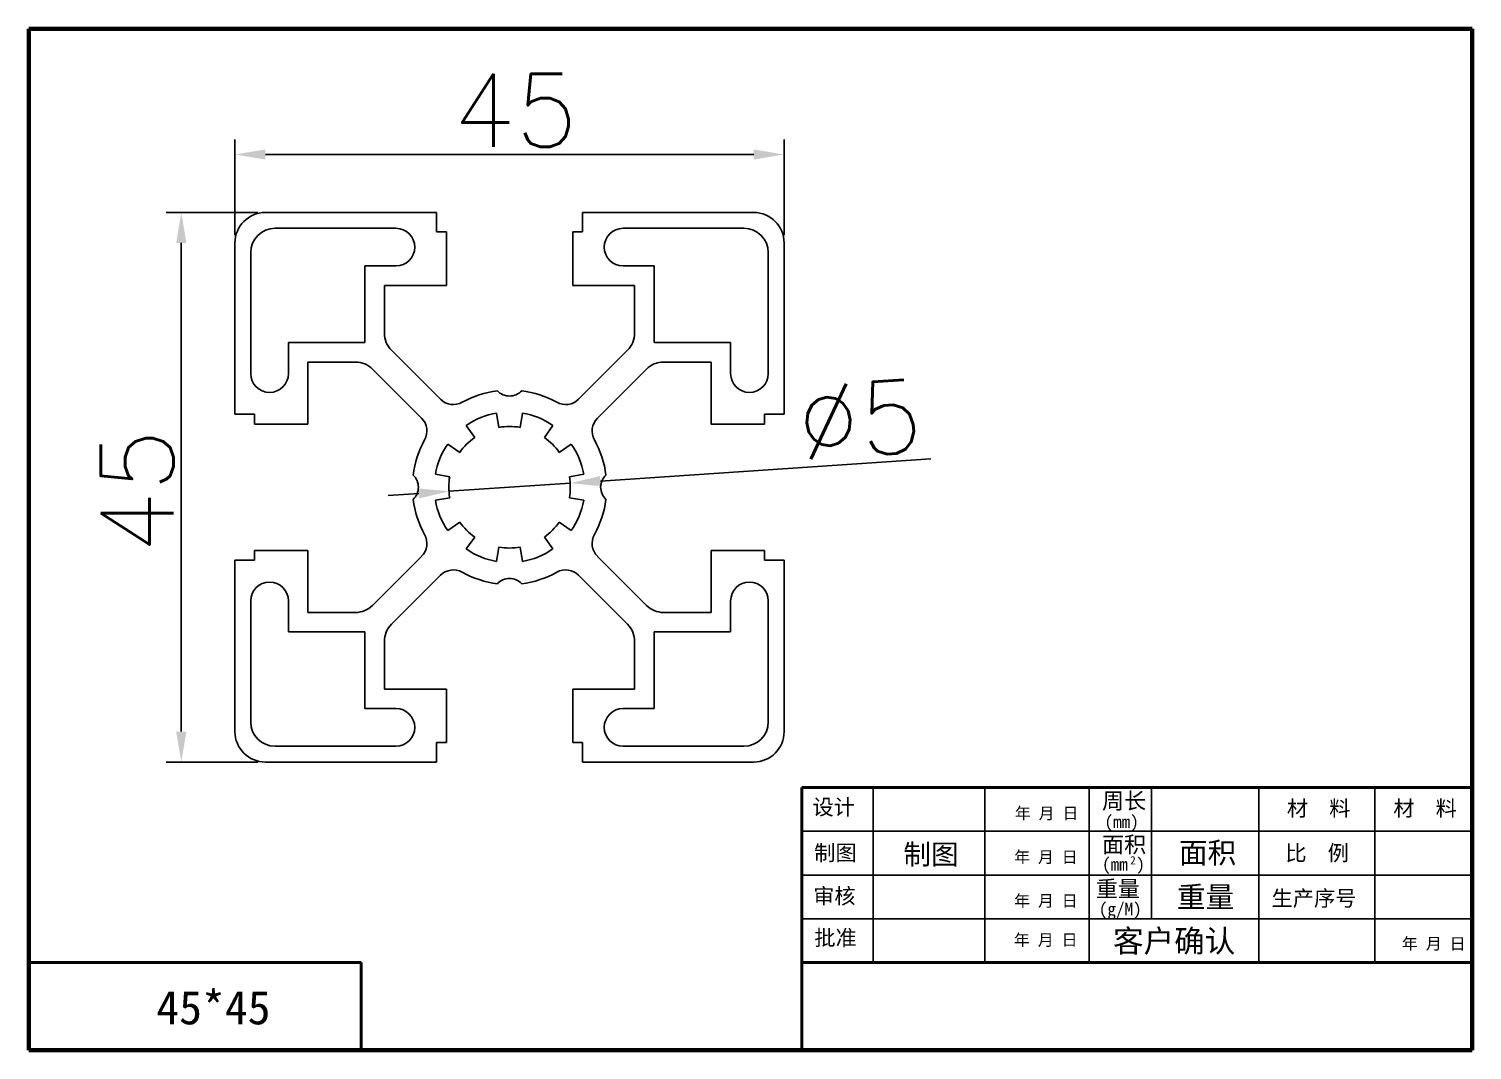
# Model space of a CAD drawing. Header units: millimetres. Extents: x 667 to 3290, y 428 to 2286.
# Drawn here: x 667.4 to 786.2, y 1689.7 to 1773.7 of the extents above; entities that cross this region are included whole.
import ezdxf

# ---------------------------------------------------------------- set-up
doc = ezdxf.new("R2010")
doc.units = ezdxf.units.MM
doc.layers.add('实体1', color=5, linetype='Continuous', lineweight=50)
doc.layers.add('细线', color=100, linetype='Continuous')
doc.styles.get("Standard").update_dxf_attribs({"font": 'txt', "bigfont": 'gbcbig.shx'})
doc.styles.add('宋体', font='', dxfattribs={"height": 2.5})
doc.styles.add('文字', font='')
doc.styles.get('宋体').set_extended_font_data('SimSun')
doc.styles.get('文字').set_extended_font_data('KaiTi_GB2312')
doc.dimstyles.new('ISO-25', dxfattribs={"dimtxt": 2.5, "dimasz": 2.5, "dimexe": 1.25, "dimexo": 0.625, "dimtad": 1, "dimtxsty": 'Standard', "dimcen": 2.5, "dimadec": 0, "dimazin": 0, "dimtfac": 1, "dimtmove": 0, "dimatfit": 3, "dimfxl": 1, "dimarcsym": 0})

# ---------------------------------------------------------------- blocks, each defined once
blk = doc.blocks.new('*D849')
at = {"color": 0, "lineweight": -2, "transparency": 16777216}
for p, q in [((686.19, 1758.55), (678.65, 1758.55)), ((679.9, 1756.05), (679.9, 1715.85)), ((686.19, 1713.35), (678.65, 1713.35))]:
    blk.add_line(p, q, dxfattribs=at)
at = {"color": 0, "transparency": 16777216}
for points in [[(679.48, 1756.05), (680.32, 1756.05), (679.9, 1758.55)], [(679.48, 1715.85), (680.32, 1715.85), (679.9, 1713.35)]]:
    blk.add_solid(points, dxfattribs=at)
at = {"layer": 'DEFPOINTS', "color": 0, "transparency": 16777216}
for p in [(686.82, 1758.55), (679.9, 1713.35), (686.82, 1713.35)]:
    blk.add_point(p, dxfattribs=at)
at = {"color": 0, "transparency": 16777216, "insert": (676.27, 1735.61), "char_height": 6, "attachment_point": 5, "rotation": 90}
blk.add_mtext('45', dxfattribs=at)
blk = doc.blocks.new('*D850')
at = {"color": 0, "lineweight": -2, "transparency": 16777216}
for p, q in [((684.32, 1756.68), (684.32, 1764.57)), ((729.52, 1756.68), (729.52, 1764.57)), ((727.02, 1763.32), (686.82, 1763.32))]:
    blk.add_line(p, q, dxfattribs=at)
at = {"color": 0, "transparency": 16777216}
for points in [[(686.82, 1763.74), (686.82, 1762.91), (684.32, 1763.32)], [(727.02, 1763.74), (727.02, 1762.91), (729.52, 1763.32)]]:
    blk.add_solid(points, dxfattribs=at)
at = {"layer": 'DEFPOINTS', "color": 0, "transparency": 16777216}
for p in [(684.32, 1763.32), (684.32, 1756.05), (729.52, 1756.05)]:
    blk.add_point(p, dxfattribs=at)
at = {"color": 0, "transparency": 16777216, "insert": (707.4, 1766.95), "char_height": 6, "attachment_point": 5}
blk.add_mtext('45', dxfattribs=at)
blk = doc.blocks.new('*D851')
at = {"color": 0, "lineweight": -2, "transparency": 16777216}
for p, q in [((741.59, 1738.3), (714.4, 1736.46)), ((701.93, 1735.62), (711.91, 1736.29)), ((699.44, 1735.45), (696.94, 1735.28))]:
    blk.add_line(p, q, dxfattribs=at)
at = {"color": 0, "transparency": 16777216}
for points in [[(714.37, 1736.88), (714.43, 1736.04), (711.91, 1736.29)], [(699.41, 1735.86), (699.46, 1735.03), (701.93, 1735.62)]]:
    blk.add_solid(points, dxfattribs=at)
at = {"layer": 'DEFPOINTS', "color": 0, "transparency": 16777216}
for p in [(711.91, 1736.29), (701.93, 1735.62)]:
    blk.add_point(p, dxfattribs=at)
at = {"color": 0, "transparency": 16777216, "insert": (735.74, 1741.54), "char_height": 6, "attachment_point": 5, "rotation": 3.8677}
blk.add_mtext('∅5', dxfattribs=at)

msp = doc.modelspace()

# ---------------------------------------------------------------- linework, layer by layer
for p, q in [((700.918, 1758.554), (686.818, 1758.554)), ((700.918, 1758.554), (700.918, 1756.954)), ((712.918, 1758.554), (712.918, 1756.954)), ((712.918, 1758.554), (727.018, 1758.554)), ((697.568, 1757.254), (687.618, 1757.254)), ((716.268, 1757.254), (726.218, 1757.254)), ((684.318, 1756.054), (684.318, 1741.954)), ((700.918, 1756.954), (701.718, 1756.954)), ((701.718, 1756.954), (701.718, 1752.554)), ((712.118, 1756.954), (712.118, 1752.554)), ((712.918, 1756.954), (712.118, 1756.954)), ((729.518, 1756.054), (729.518, 1741.954)), ((685.618, 1745.304), (685.618, 1755.254)), ((728.218, 1745.304), (728.218, 1755.254)), ((697.568, 1754.154), (695.018, 1754.154)), ((695.018, 1754.154), (695.018, 1747.854)), ((716.268, 1754.154), (718.818, 1754.154)), ((718.818, 1754.154), (718.818, 1747.854)), ((696.618, 1752.554), (696.618, 1748.638)), ((701.718, 1752.554), (696.618, 1752.554)), ((712.118, 1752.554), (717.218, 1752.554)), ((717.218, 1752.554), (717.218, 1748.638)), ((688.718, 1745.304), (688.718, 1747.854)), ((688.718, 1747.854), (695.018, 1747.854)), ((725.118, 1747.854), (718.818, 1747.854)), ((725.118, 1745.304), (725.118, 1747.854)), ((697.204, 1747.224), (701.235, 1743.193)), ((716.633, 1747.224), (712.602, 1743.193)), ((690.318, 1741.154), (690.318, 1746.254)), ((690.318, 1746.254), (694.234, 1746.254)), ((695.649, 1745.668), (699.68, 1741.637)), ((718.188, 1745.668), (714.157, 1741.637)), ((723.518, 1746.254), (719.602, 1746.254)), ((723.518, 1741.154), (723.518, 1746.254)), ((684.318, 1741.954), (685.918, 1741.954)), ((685.918, 1741.954), (685.918, 1741.154)), ((705.842, 1742.06), (706.05, 1740.878)), ((707.995, 1742.06), (707.787, 1740.878)), ((727.918, 1741.954), (727.918, 1741.154)), ((729.518, 1741.954), (727.918, 1741.954)), ((685.918, 1741.154), (690.318, 1741.154)), ((703.362, 1741.033), (704.051, 1740.05)), ((710.475, 1741.033), (709.786, 1740.05)), ((727.918, 1741.154), (723.518, 1741.154)), ((701.84, 1739.51), (702.823, 1738.822)), ((711.997, 1739.51), (711.014, 1738.822)), ((700.813, 1737.031), (701.994, 1736.822)), ((713.024, 1737.031), (711.842, 1736.822)), ((700.813, 1734.878), (701.994, 1735.086)), ((713.024, 1734.878), (711.842, 1735.086)), ((701.84, 1732.398), (702.823, 1733.086)), ((711.997, 1732.398), (711.014, 1733.086)), ((703.362, 1730.875), (704.051, 1731.858)), ((705.842, 1729.848), (706.05, 1731.03)), ((707.995, 1729.848), (707.787, 1731.03)), ((710.475, 1730.875), (709.786, 1731.858)), ((684.318, 1729.954), (685.918, 1729.954)), ((684.318, 1715.854), (684.318, 1729.954)), ((685.918, 1729.954), (685.918, 1730.754)), ((685.918, 1730.754), (690.318, 1730.754)), ((690.318, 1730.754), (690.318, 1725.654)), ((695.649, 1726.24), (699.68, 1730.271)), ((718.188, 1726.24), (714.157, 1730.271)), ((727.918, 1730.754), (723.518, 1730.754)), ((723.518, 1730.754), (723.518, 1725.654)), ((727.918, 1729.954), (727.918, 1730.754)), ((729.518, 1729.954), (727.918, 1729.954)), ((729.518, 1715.854), (729.518, 1729.954)), ((697.204, 1724.684), (701.235, 1728.715)), ((716.633, 1724.684), (712.602, 1728.715)), ((685.618, 1726.604), (685.618, 1716.654)), ((688.718, 1726.604), (688.718, 1724.054)), ((725.118, 1726.604), (725.118, 1724.054)), ((728.218, 1726.604), (728.218, 1716.654)), ((690.318, 1725.654), (694.234, 1725.654)), ((723.518, 1725.654), (719.602, 1725.654)), ((688.718, 1724.054), (695.018, 1724.054)), ((695.018, 1717.754), (695.018, 1724.054)), ((718.818, 1717.754), (718.818, 1724.054)), ((725.118, 1724.054), (718.818, 1724.054)), ((696.618, 1719.354), (696.618, 1723.27)), ((717.218, 1719.354), (717.218, 1723.27)), ((701.718, 1719.354), (696.618, 1719.354)), ((701.718, 1714.954), (701.718, 1719.354)), ((712.118, 1719.354), (717.218, 1719.354)), ((712.118, 1714.954), (712.118, 1719.354)), ((697.568, 1717.754), (695.018, 1717.754)), ((716.268, 1717.754), (718.818, 1717.754)), ((697.568, 1714.654), (687.618, 1714.654)), ((700.918, 1713.354), (700.918, 1714.954)), ((700.918, 1714.954), (701.718, 1714.954)), ((712.918, 1714.954), (712.118, 1714.954)), ((712.918, 1713.354), (712.918, 1714.954)), ((716.268, 1714.654), (726.218, 1714.654)), ((700.918, 1713.354), (686.818, 1713.354)), ((712.918, 1713.354), (727.018, 1713.354))]:
    msp.add_line(p, q)
for centre, radius, start, end in [((686.818, 1756.054), 2.5, 90, 180), ((727.018, 1756.054), 2.5, 0, 90), ((687.618, 1755.254), 2, 90, 180), ((697.568, 1755.704), 1.55, 270, 90), ((716.268, 1755.704), 1.55, 90, 270), ((726.218, 1755.254), 2, 0, 90), ((698.618, 1748.638), 2, 180, 225), ((715.218, 1748.638), 2, 315, 0), ((687.168, 1745.304), 1.55, 180, 0), ((694.234, 1744.254), 2, 45, 90), ((719.602, 1744.254), 2, 90, 135), ((726.668, 1745.304), 1.55, 180, 0), ((702.296, 1744.254), 1.5, 225, 299.11638), ((706.918, 1735.954), 8, 97.18076, 119.11638), ((706.918, 1744.816), 1.362, 222.76491, 270), ((706.918, 1744.816), 1.362, 270, 317.23509), ((706.918, 1735.954), 8, 60.88362, 82.81924), ((711.541, 1744.254), 1.5, 240.88362, 315), ((698.619, 1740.577), 1.5, 330.88362, 45), ((706.918, 1735.954), 6.2, 100, 125), ((706.918, 1735.954), 6.2, 55, 80), ((715.218, 1740.577), 1.5, 135, 209.11638), ((706.918, 1735.954), 5, 90, 100), ((706.918, 1735.954), 5, 80, 90), ((706.918, 1735.954), 8, 150.88362, 172.81924), ((706.918, 1735.954), 6.2, 145, 170), ((706.918, 1735.954), 5, 125, 145), ((706.918, 1735.954), 5, 35, 55), ((706.918, 1735.954), 6.2, 10, 35), ((706.918, 1735.954), 8, 7.18076, 29.11638), ((698.056, 1735.954), 1.362, 0, 47.23509), ((715.781, 1735.954), 1.362, 132.76491, 180), ((698.056, 1735.954), 1.362, 312.76491, 0), ((706.918, 1735.954), 5, 170, 180), ((706.918, 1735.954), 5, 180, 190), ((706.918, 1735.954), 5, 0, 10), ((706.918, 1735.954), 5, 350, 0), ((715.781, 1735.954), 1.362, 180, 227.23509), ((706.918, 1735.954), 8, 187.18076, 209.11638), ((706.918, 1735.954), 6.2, 190, 215), ((706.918, 1735.954), 6.2, 325, 350), ((706.918, 1735.954), 8, 330.88362, 352.81924), ((706.918, 1735.954), 5, 215, 235), ((706.918, 1735.954), 5, 305, 325), ((698.619, 1731.332), 1.5, 315, 29.11638), ((706.918, 1735.954), 5, 260, 270), ((706.918, 1735.954), 5, 270, 280), ((715.218, 1731.332), 1.5, 150.88362, 225), ((706.918, 1735.954), 6.2, 235, 260), ((706.918, 1735.954), 6.2, 280, 305), ((702.296, 1727.655), 1.5, 60.88362, 135), ((706.918, 1735.954), 8, 240.88362, 262.81924), ((706.918, 1735.954), 8, 277.18076, 299.11638), ((711.541, 1727.655), 1.5, 45, 119.11638), ((687.168, 1726.604), 1.55, 0, 180), ((706.918, 1727.092), 1.362, 90, 137.23509), ((706.918, 1727.092), 1.362, 42.76491, 90), ((726.668, 1726.604), 1.55, 0, 180), ((694.234, 1727.654), 2, 270, 315), ((719.602, 1727.654), 2, 225, 270), ((698.618, 1723.27), 2, 135, 180), ((715.218, 1723.27), 2, 0, 45), ((697.568, 1716.204), 1.55, 270, 90), ((716.268, 1716.204), 1.55, 90, 270), ((686.818, 1715.854), 2.5, 180, 270), ((687.618, 1716.654), 2, 180, 270), ((726.218, 1716.654), 2, 270, 0), ((727.018, 1715.854), 2.5, 270, 0)]:
    msp.add_arc(centre, radius, start, end)
at = {"layer": '实体1', "lineweight": 70}
for p, q in [((786.154, 1773.656), (667.354, 1773.656)), ((667.354, 1773.656), (667.354, 1689.656)), ((786.154, 1689.656), (786.154, 1773.656)), ((786.154, 1773.656), (786.154, 1689.656)), ((667.354, 1689.656), (786.154, 1689.656))]:
    msp.add_line(p, q, dxfattribs=at)
at = {"layer": '实体1'}
for p, q in [((778.954, 1773.656), (768.154, 1773.656)), ((730.971, 1711.256), (786.154, 1711.256)), ((730.971, 1689.656), (730.971, 1711.256)), ((667.354, 1696.856), (694.708, 1696.856)), ((694.708, 1696.856), (694.708, 1689.656)), ((730.971, 1696.856), (735.754, 1696.856)), ((735.754, 1696.856), (786.154, 1696.856))]:
    msp.add_line(p, q, dxfattribs=at)
at = {"layer": '细线', "color": 5}
for p, q in [((736.84, 1696.856), (736.84, 1711.256)), ((746.054, 1696.856), (746.054, 1711.256)), ((754.625, 1696.856), (754.625, 1711.256)), ((759.771, 1700.456), (759.771, 1711.256)), ((768.586, 1696.856), (768.586, 1711.256)), ((778.154, 1696.856), (778.154, 1711.256)), ((730.971, 1707.656), (786.154, 1707.656)), ((730.971, 1704.056), (786.154, 1704.056)), ((730.971, 1700.456), (786.154, 1700.456))]:
    msp.add_line(p, q, dxfattribs=at)

# ---------------------------------------------------------------- texts
at = {"layer": '实体1'}
for s, height, style, p in [('周长', 1.3312, '宋体', (755.69, 1709.494)), ('设计', 1.28, '宋体', (731.86, 1709.007)), ('年 月 日', 0.96, '宋体', (748.511, 1708.659)), ('材  料', 1.28, '宋体', (770.901, 1708.908)), ('材  料', 1.28, '宋体', (779.665, 1708.908)), ('(mm)', 1.04, '文字', (755.89, 1707.922)), ('面积', 1.3312, '宋体', (755.69, 1705.894)), ('制图', 1.28, '宋体', (731.997, 1705.244)), ('制图', 1.664, '宋体', (739.338, 1704.926)), ('年 月 日', 0.96, '宋体', (748.452, 1705.059)), ('面积', 1.7306, '宋体', (762.015, 1705.025)), ('比  例', 1.28, '宋体', (770.778, 1705.229)), ('(mm )', 1.04, '文字', (755.684, 1704.427)), ('2', 0.686, '文字', (758.002, 1704.925)), ('重量', 1.3312, '宋体', (755.179, 1702.259)), ('审核', 1.28, '宋体', (731.912, 1701.691)), ('年 月 日', 0.96, '宋体', (748.452, 1701.459)), ('重量', 1.7306, '宋体', (761.854, 1701.387)), ('生产序号', 1.28, '宋体', (769.647, 1701.508)), ('(g/M)', 1.04, '文字', (755.422, 1700.737)), ('批准', 1.28, '宋体', (732.005, 1698.262)), ('年 月 日', 0.96, '宋体', (748.434, 1698.243)), ('客户确认', 1.8432, '宋体', (756.599, 1697.713)), ('年 月 日', 0.96, '宋体', (780.376, 1697.933)), ('45*45', 2.7648, '宋体', (677.844, 1691.775))]:
    msp.add_text(s, height=height, dxfattribs=dict(at, style=style)).set_placement(p)

# ---------------------------------------------------------------- dimensions: what is measured, and where the dimension line sits
dim = msp.add_linear_dim(base=(684.318, 1763.325), p1=(729.518, 1756.054), p2=(684.318, 1756.054), text='45', dimstyle='ISO-25', override={"dimtxt": 6, "dimlfac": 0.5})
dim.commit()
dim.dimension.update_dxf_attribs({"geometry": '*D850', "text_midpoint": (707.403, 1763.325), "dimtype": 160})
dim = msp.add_linear_dim(base=(679.899, 1713.354), p1=(686.818, 1758.554), p2=(686.818, 1713.354), angle=90, text='45', dimstyle='ISO-25', override={"dimtxt": 6, "dimlfac": 0.5})
dim.commit()
dim.dimension.update_dxf_attribs({"geometry": '*D849', "text_midpoint": (679.899, 1735.607), "dimtype": 160})
dim = msp.add_diameter_dim_2p(p1=(701.93, 1735.617), p2=(711.907, 1736.291), dimstyle='ISO-25', override={"dimtxt": 6, "dimlfac": 0.5, "dimtmove": 1})
dim.commit()
dim.dimension.update_dxf_attribs({"geometry": '*D851', "text_midpoint": (735.981, 1737.919), "dimtype": 163})

doc.saveas('drawing.dxf')
